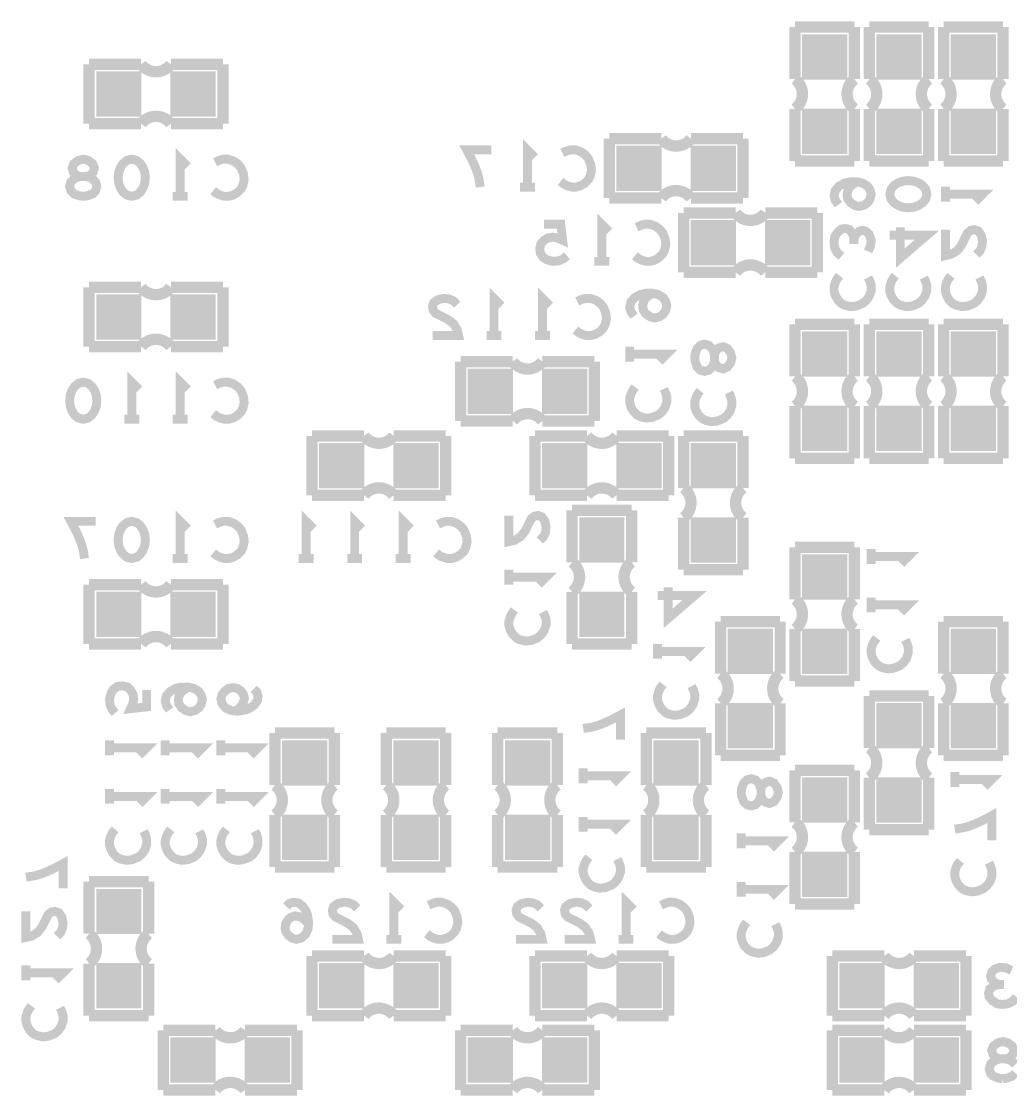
# Model space of a CAD drawing. Extents: x 0 to 200, y -10 to 130.
# Drawn here: x 89.19 to 102.5, y 17.52 to 31.98 of the extents above; entities that cross this region are included whole.
import ezdxf

# ---------------------------------------------------------------- set-up
doc = ezdxf.new("R2010")
doc.units = 0
doc.layers.get('0').update_dxf_attribs({"linetype": 'CONTINUOUS'})
doc.layers.add('MASK_BOTTOM_ART', color=6, linetype='CONTINUOUS')
doc.layers.add('SILK_BOTTOM_ART', color=5, linetype='CONTINUOUS')

# ---------------------------------------------------------------- blocks, each defined once
blk = doc.blocks.new('SQUARE_586')
blk.add_solid([(0.3048, 0.3048), (0.3048, -0.3048), (-0.3048, 0.3048), (-0.3048, -0.3048)])

msp = doc.modelspace()

# ---------------------------------------------------------------- linework, layer by layer
at = {"layer": 'SILK_BOTTOM_ART'}
for points, const_width in [([(100.4, 31.9), (99.6, 31.9)], 0.1524), ([(99.6, 31.9), (99.6, 31.2)], 0.1524), ([(100.4, 31.2), (100.4, 31.9)], 0.1524), ([(100.6, 31.9), (100.6, 31.2)], 0.1524), ([(101.4, 31.9), (100.6, 31.9)], 0.1524), ([(101.4, 31.2), (101.4, 31.9)], 0.1524), ([(102.4, 31.9), (101.6, 31.9)], 0.1524), ([(101.6, 31.9), (101.6, 31.2)], 0.1524), ([(102.4, 31.2), (102.4, 31.9)], 0.1524), ([(90.1, 31.4), (90.1, 30.6)], 0.1524), ([(90.8, 31.4), (90.1, 31.4)], 0.1524), ([(91.9, 31.4), (91.2, 31.4)], 0.1524), ([(91.9, 30.6), (91.9, 31.4)], 0.1524), ([(99.6, 30.8), (99.6, 30.1)], 0.1524), ([(100.4, 30.1), (100.4, 30.8)], 0.1524), ([(100.6, 30.8), (100.6, 30.1)], 0.1524), ([(101.4, 30.1), (101.4, 30.8)], 0.1524), ([(101.6, 30.8), (101.6, 30.1)], 0.1524), ([(102.4, 30.1), (102.4, 30.8)], 0.1524), ([(90.1, 30.6), (90.8, 30.6)], 0.1524), ([(91.2, 30.6), (91.9, 30.6)], 0.1524), ([(96, 29.7483), (96, 30.2483), (96.1, 30.1483)], 0.12), ([(97.1, 30.4), (97.1, 29.6)], 0.1524), ([(97.8, 30.4), (97.1, 30.4)], 0.1524), ([(98.9, 30.4), (98.2, 30.4)], 0.1524), ([(98.9, 29.6), (98.9, 30.4)], 0.1524), ([(91.3262, 29.6233), (91.3262, 30.1233), (91.4262, 30.0233)], 0.12), ([(95.3643, 29.7483), (95.3476, 29.8566), (95.3226, 29.9483), (95.2893, 30.0316), (95.2476, 30.1233), (95.1809, 30.2483), (95.5143, 30.2483)], 0.12), ([(96.4691, 30.2066), (96.5191, 30.2316), (96.5774, 30.2483), (96.6441, 30.2483), (96.7191, 30.2233), (96.7774, 30.1816), (96.8191, 30.1316), (96.8524, 30.0483), (96.8607, 29.9733), (96.8441, 29.8983), (96.8191, 29.8483), (96.7691, 29.7983), (96.7107, 29.765), (96.6524, 29.7483), (96.5941, 29.7483), (96.5357, 29.765), (96.4857, 29.79), (96.4441, 29.8233)], 0.12), ([(90.0214, 29.6233), (89.9631, 29.6316), (89.8964, 29.6566), (89.8547, 29.6983), (89.8381, 29.7566), (89.8547, 29.815), (89.9047, 29.865), (89.9797, 29.89), (90.0631, 29.89), (90.1131, 29.9066), (90.1547, 29.9483), (90.1714, 30.0066), (90.1464, 30.065), (90.0881, 30.1066), (90.0214, 30.1233), (89.9547, 30.1066), (89.8964, 30.065), (89.8714, 30.0066), (89.8881, 29.9483), (89.9297, 29.9066), (89.9797, 29.89), (90.0631, 29.89), (90.1381, 29.865), (90.1881, 29.815), (90.2047, 29.7566), (90.1881, 29.6983), (90.1464, 29.6566), (90.0797, 29.6316), (90.0214, 29.6233)], 0.12), ([(90.6738, 30.1233), (90.7405, 30.1066), (90.7905, 30.065), (90.8238, 30.015), (90.8488, 29.9483), (90.8571, 29.8733), (90.8488, 29.7983), (90.8238, 29.7316), (90.7905, 29.6816), (90.7405, 29.64), (90.6738, 29.6233), (90.6071, 29.64), (90.5571, 29.6816), (90.5238, 29.7316), (90.4988, 29.7983), (90.4905, 29.8733), (90.4988, 29.9483), (90.5238, 30.015), (90.5571, 30.065), (90.6071, 30.1066), (90.6738, 30.1233)], 0.12), ([(91.7953, 30.0816), (91.8453, 30.1066), (91.9036, 30.1233), (91.9703, 30.1233), (92.0453, 30.0983), (92.1036, 30.0566), (92.1453, 30.0066), (92.1786, 29.9233), (92.1869, 29.8483), (92.1703, 29.7733), (92.1453, 29.7233), (92.0953, 29.6733), (92.0369, 29.64), (91.9786, 29.6233), (91.9203, 29.6233), (91.8619, 29.64), (91.8119, 29.665), (91.7703, 29.6983)], 0.12), ([(99.6, 30.1), (100.4, 30.1)], 0.1524), ([(100.6, 30.1), (101.4, 30.1)], 0.1524), ([(101.6, 30.1), (102.4, 30.1)], 0.1524), ([(96.1, 29.7483), (95.9, 29.7483)], 0.12), ([(100.1833, 29.5107), (100.1417, 29.5691), (100.125, 29.6357), (100.1417, 29.7024), (100.1917, 29.7607), (100.2667, 29.8024), (100.3417, 29.8191), (100.4333, 29.8191), (100.5083, 29.8024), (100.575, 29.7607), (100.6083, 29.7107), (100.625, 29.6524), (100.6083, 29.5857), (100.575, 29.5357), (100.525, 29.5024), (100.4583, 29.4857), (100.4, 29.5024), (100.3417, 29.5441), (100.3083, 29.5941), (100.3, 29.6524), (100.3167, 29.7191), (100.3583, 29.7691), (100.4333, 29.8191)], 0.12), ([(101.375, 29.6524), (101.3583, 29.5857), (101.3167, 29.5357), (101.2667, 29.5024), (101.2, 29.4774), (101.125, 29.4691), (101.05, 29.4774), (100.9833, 29.5024), (100.9333, 29.5357), (100.8917, 29.5857), (100.875, 29.6524), (100.8917, 29.7191), (100.9333, 29.7691), (100.9833, 29.8024), (101.05, 29.8274), (101.125, 29.8357), (101.2, 29.8274), (101.2667, 29.8024), (101.3167, 29.7691), (101.3583, 29.7191), (101.375, 29.6524)], 0.12), ([(101.6233, 29.5524), (101.6233, 29.7524)], 0.12), ([(91.4262, 29.6233), (91.2262, 29.6233)], 0.12), ([(97.1, 29.6), (97.8, 29.6)], 0.1524), ([(98.2, 29.6), (98.9, 29.6)], 0.1524), ([(101.6233, 29.6524), (102.1233, 29.6524), (102.0233, 29.5524)], 0.12), ([(97, 28.7483), (97, 29.2483), (97.1, 29.1483)], 0.12), ([(98.1, 29.4), (98.1, 28.6)], 0.1524), ([(98.8, 29.4), (98.1, 29.4)], 0.1524), ([(99.9, 29.4), (99.2, 29.4)], 0.1524), ([(99.9, 28.6), (99.9, 29.4)], 0.1524), ([(96.5309, 28.8233), (96.4809, 28.7816), (96.4226, 28.7566), (96.3476, 28.7483), (96.2726, 28.765), (96.2143, 28.7983), (96.1726, 28.8566), (96.1643, 28.9233), (96.1809, 28.99), (96.2226, 29.0316), (96.2809, 29.065), (96.3393, 29.0733), (96.3976, 29.065), (96.4726, 29.0316), (96.4476, 29.2483), (96.2226, 29.2483)], 0.12), ([(97.4691, 29.2066), (97.5191, 29.2316), (97.5774, 29.2483), (97.6441, 29.2483), (97.7191, 29.2233), (97.7774, 29.1816), (97.8191, 29.1316), (97.8524, 29.0483), (97.8607, 28.9733), (97.8441, 28.8983), (97.8191, 28.8483), (97.7691, 28.7983), (97.7107, 28.765), (97.6524, 28.7483), (97.5941, 28.7483), (97.5357, 28.765), (97.4857, 28.79), (97.4441, 28.8233)], 0.12), ([(100.225, 28.8167), (100.1667, 28.8667), (100.1333, 28.9333), (100.125, 29.0083), (100.1333, 29.075), (100.175, 29.1417), (100.225, 29.1833), (100.275, 29.1917), (100.3333, 29.175), (100.375, 29.1167), (100.3917, 29.0583), (100.3917, 28.9833)], 0.12), ([(100.3917, 29.0583), (100.4167, 29.1083), (100.4583, 29.15), (100.5083, 29.1667), (100.5583, 29.15), (100.6, 29.1083), (100.625, 29.0333), (100.6167, 28.9583), (100.5833, 28.8833)], 0.12), ([(100.875, 29.1), (101.375, 29.1), (101.0167, 28.7917), (101.0167, 29.2083)], 0.12), ([(102.04, 28.8417), (102.09, 28.8917), (102.115, 28.95), (102.1233, 29.0167), (102.1066, 29.1), (102.065, 29.1583), (102.015, 29.175), (101.965, 29.1667), (101.9233, 29.1333), (101.84, 28.9667), (101.7816, 28.8917), (101.6983, 28.8417), (101.6233, 28.825), (101.6233, 29.175)], 0.12), ([(97.1, 28.7483), (96.9, 28.7483)], 0.12), ([(98.1, 28.6), (98.8, 28.6)], 0.1524), ([(99.2, 28.6), (99.9, 28.6)], 0.1524), ([(100.5833, 28.5309), (100.6083, 28.4809), (100.625, 28.4226), (100.625, 28.3559), (100.6, 28.2809), (100.5583, 28.2226), (100.5083, 28.1809), (100.425, 28.1476), (100.35, 28.1393), (100.275, 28.1559), (100.225, 28.1809), (100.175, 28.2309), (100.1417, 28.2893), (100.125, 28.3476), (100.125, 28.4059), (100.1417, 28.4643), (100.1667, 28.5143), (100.2, 28.5559)], 0.12), ([(101.3333, 28.5309), (101.3583, 28.4809), (101.375, 28.4226), (101.375, 28.3559), (101.35, 28.2809), (101.3083, 28.2226), (101.2583, 28.1809), (101.175, 28.1476), (101.1, 28.1393), (101.025, 28.1559), (100.975, 28.1809), (100.925, 28.2309), (100.8917, 28.2893), (100.875, 28.3476), (100.875, 28.4059), (100.8917, 28.4643), (100.9167, 28.5143), (100.95, 28.5559)], 0.12), ([(102.0816, 28.5309), (102.1066, 28.4809), (102.1233, 28.4226), (102.1233, 28.3559), (102.0983, 28.2809), (102.0566, 28.2226), (102.0066, 28.1809), (101.9233, 28.1476), (101.8483, 28.1393), (101.7733, 28.1559), (101.7233, 28.1809), (101.6733, 28.2309), (101.64, 28.2893), (101.6233, 28.3476), (101.6233, 28.4059), (101.64, 28.4643), (101.665, 28.5143), (101.6983, 28.5559)], 0.12), ([(90.1, 28.4), (90.1, 27.6)], 0.1524), ([(90.8, 28.4), (90.1, 28.4)], 0.1524), ([(91.9, 28.4), (91.2, 28.4)], 0.1524), ([(91.9, 27.6), (91.9, 28.4)], 0.1524), ([(95.5488, 27.75), (95.5488, 28.25), (95.6488, 28.15)], 0.12), ([(96.2012, 27.75), (96.2012, 28.25), (96.3012, 28.15)], 0.12), ([(97.4333, 28.0107), (97.3917, 28.0691), (97.375, 28.1357), (97.3917, 28.2024), (97.4417, 28.2607), (97.5167, 28.3024), (97.5917, 28.3191), (97.6833, 28.3191), (97.7583, 28.3024), (97.825, 28.2607), (97.8583, 28.2107), (97.875, 28.1524), (97.8583, 28.0857), (97.825, 28.0357), (97.775, 28.0024), (97.7083, 27.9857), (97.65, 28.0024), (97.5917, 28.0441), (97.5583, 28.0941), (97.55, 28.1524), (97.5667, 28.2191), (97.6083, 28.2691), (97.6833, 28.3191)], 0.12), ([(95.0547, 28.1667), (95.0047, 28.2167), (94.9464, 28.2417), (94.8797, 28.25), (94.7964, 28.2333), (94.7381, 28.1917), (94.7214, 28.1417), (94.7297, 28.0917), (94.7631, 28.05), (94.9297, 27.9667), (95.0047, 27.9083), (95.0547, 27.825), (95.0714, 27.75), (94.7214, 27.75)], 0.12), ([(96.6703, 28.2083), (96.7203, 28.2333), (96.7786, 28.25), (96.8453, 28.25), (96.9203, 28.225), (96.9786, 28.1833), (97.0203, 28.1333), (97.0536, 28.05), (97.0619, 27.975), (97.0453, 27.9), (97.0203, 27.85), (96.9703, 27.8), (96.9119, 27.7667), (96.8536, 27.75), (96.7953, 27.75), (96.7369, 27.7667), (96.6869, 27.7917), (96.6453, 27.825)], 0.12), ([(100.4, 27.9), (99.6, 27.9)], 0.1524), ([(99.6, 27.9), (99.6, 27.2)], 0.1524), ([(100.4, 27.2), (100.4, 27.9)], 0.1524), ([(100.6, 27.9), (100.6, 27.2)], 0.1524), ([(101.4, 27.9), (100.6, 27.9)], 0.1524), ([(101.4, 27.2), (101.4, 27.9)], 0.1524), ([(101.6, 27.9), (101.6, 27.2)], 0.1524), ([(102.4, 27.9), (101.6, 27.9)], 0.1524), ([(102.4, 27.2), (102.4, 27.9)], 0.1524), ([(95.6488, 27.75), (95.4488, 27.75)], 0.12), ([(96.3012, 27.75), (96.1012, 27.75)], 0.12), ([(90.1, 27.6), (90.8, 27.6)], 0.1524), ([(91.2, 27.6), (91.9, 27.6)], 0.1524), ([(97.375, 27.4), (97.375, 27.6)], 0.12), ([(98.25, 27.4512), (98.2583, 27.5095), (98.2833, 27.5762), (98.325, 27.6179), (98.3833, 27.6345), (98.4417, 27.6179), (98.4917, 27.5679), (98.5167, 27.4929), (98.5167, 27.4095), (98.5333, 27.3595), (98.575, 27.3179), (98.6333, 27.3012), (98.6917, 27.3262), (98.7333, 27.3845), (98.75, 27.4512), (98.7333, 27.5179), (98.6917, 27.5762), (98.6333, 27.6012), (98.575, 27.5845), (98.5333, 27.5429), (98.5167, 27.4929), (98.5167, 27.4095), (98.4917, 27.3345), (98.4417, 27.2845), (98.3833, 27.2679), (98.325, 27.2845), (98.2833, 27.3262), (98.2583, 27.3929), (98.25, 27.4512)], 0.12), ([(95.1, 27.4), (95.1, 26.6)], 0.1524), ([(95.8, 27.4), (95.1, 27.4)], 0.1524), ([(96.9, 27.4), (96.2, 27.4)], 0.1524), ([(96.9, 26.6), (96.9, 27.4)], 0.1524), ([(97.375, 27.5), (97.875, 27.5), (97.775, 27.4)], 0.12), ([(90.0214, 27.1233), (90.0881, 27.1066), (90.1381, 27.065), (90.1714, 27.015), (90.1964, 26.9483), (90.2047, 26.8733), (90.1964, 26.7983), (90.1714, 26.7316), (90.1381, 26.6816), (90.0881, 26.64), (90.0214, 26.6233), (89.9547, 26.64), (89.9047, 26.6816), (89.8714, 26.7316), (89.8464, 26.7983), (89.8381, 26.8733), (89.8464, 26.9483), (89.8714, 27.015), (89.9047, 27.065), (89.9547, 27.1066), (90.0214, 27.1233)], 0.12), ([(90.6738, 26.6233), (90.6738, 27.1233), (90.7738, 27.0233)], 0.12), ([(91.3262, 26.6233), (91.3262, 27.1233), (91.4262, 27.0233)], 0.12), ([(91.7953, 27.0816), (91.8453, 27.1066), (91.9036, 27.1233), (91.9703, 27.1233), (92.0453, 27.0983), (92.1036, 27.0566), (92.1453, 27.0066), (92.1786, 26.9233), (92.1869, 26.8483), (92.1703, 26.7733), (92.1453, 26.7233), (92.0953, 26.6733), (92.0369, 26.64), (91.9786, 26.6233), (91.9203, 26.6233), (91.8619, 26.64), (91.8119, 26.665), (91.7703, 26.6983)], 0.12), ([(97.8333, 27.0309), (97.8583, 26.9809), (97.875, 26.9226), (97.875, 26.8559), (97.85, 26.7809), (97.8083, 26.7226), (97.7583, 26.6809), (97.675, 26.6476), (97.6, 26.6393), (97.525, 26.6559), (97.475, 26.6809), (97.425, 26.7309), (97.3917, 26.7893), (97.375, 26.8476), (97.375, 26.9059), (97.3917, 26.9643), (97.4167, 27.0143), (97.45, 27.0559)], 0.12), ([(98.7083, 26.9821), (98.7333, 26.9321), (98.75, 26.8738), (98.75, 26.8071), (98.725, 26.7321), (98.6833, 26.6738), (98.6333, 26.6321), (98.55, 26.5988), (98.475, 26.5905), (98.4, 26.6071), (98.35, 26.6321), (98.3, 26.6821), (98.2667, 26.7405), (98.25, 26.7988), (98.25, 26.8571), (98.2667, 26.9155), (98.2917, 26.9655), (98.325, 27.0071)], 0.12), ([(99.6, 26.8), (99.6, 26.1)], 0.1524), ([(100.4, 26.1), (100.4, 26.8)], 0.1524), ([(100.6, 26.8), (100.6, 26.1)], 0.1524), ([(101.4, 26.1), (101.4, 26.8)], 0.1524), ([(101.6, 26.8), (101.6, 26.1)], 0.1524), ([(102.4, 26.1), (102.4, 26.8)], 0.1524), ([(90.7738, 26.6233), (90.5738, 26.6233)], 0.12), ([(91.4262, 26.6233), (91.2262, 26.6233)], 0.12), ([(95.1, 26.6), (95.8, 26.6)], 0.1524), ([(96.2, 26.6), (96.9, 26.6)], 0.1524), ([(93.1, 26.4), (93.1, 25.6)], 0.1524), ([(93.8, 26.4), (93.1, 26.4)], 0.1524), ([(94.9, 26.4), (94.2, 26.4)], 0.1524), ([(94.9, 25.6), (94.9, 26.4)], 0.1524), ([(96.1, 26.4), (96.1, 25.6)], 0.1524), ([(96.8, 26.4), (96.1, 26.4)], 0.1524), ([(97.9, 26.4), (97.2, 26.4)], 0.1524), ([(97.9, 25.6), (97.9, 26.4)], 0.1524), ([(98.9, 26.4), (98.1, 26.4)], 0.1524), ([(98.1, 26.4), (98.1, 25.7)], 0.1524), ([(98.9, 25.7), (98.9, 26.4)], 0.1524), ([(99.6, 26.1), (100.4, 26.1)], 0.1524), ([(100.6, 26.1), (101.4, 26.1)], 0.1524), ([(101.6, 26.1), (102.4, 26.1)], 0.1524), ([(93.1, 25.6), (93.8, 25.6)], 0.1524), ([(94.2, 25.6), (94.9, 25.6)], 0.1524), ([(96.1, 25.6), (96.8, 25.6)], 0.1524), ([(97.2, 25.6), (97.9, 25.6)], 0.1524), ([(97.4, 25.4), (96.6, 25.4)], 0.1524), ([(96.6, 25.4), (96.6, 24.7)], 0.1524), ([(97.4, 24.7), (97.4, 25.4)], 0.1524), ([(90.0381, 24.75), (90.0214, 24.8583), (89.9964, 24.95), (89.9631, 25.0333), (89.9214, 25.125), (89.8547, 25.25), (90.1881, 25.25)], 0.12), ([(90.6738, 25.25), (90.7405, 25.2333), (90.7905, 25.1917), (90.8238, 25.1417), (90.8488, 25.075), (90.8571, 25), (90.8488, 24.925), (90.8238, 24.8583), (90.7905, 24.8083), (90.7405, 24.7667), (90.6738, 24.75), (90.6071, 24.7667), (90.5571, 24.8083), (90.5238, 24.8583), (90.4988, 24.925), (90.4905, 25), (90.4988, 25.075), (90.5238, 25.1417), (90.5571, 25.1917), (90.6071, 25.2333), (90.6738, 25.25)], 0.12), ([(91.3262, 24.75), (91.3262, 25.25), (91.4262, 25.15)], 0.12), ([(91.7953, 25.2083), (91.8453, 25.2333), (91.9036, 25.25), (91.9703, 25.25), (92.0453, 25.225), (92.1036, 25.1833), (92.1453, 25.1333), (92.1786, 25.05), (92.1869, 24.975), (92.1703, 24.9), (92.1453, 24.85), (92.0953, 24.8), (92.0369, 24.7667), (91.9786, 24.75), (91.9203, 24.75), (91.8619, 24.7667), (91.8119, 24.7917), (91.7703, 24.825)], 0.12), ([(93.0214, 24.75), (93.0214, 25.25), (93.1214, 25.15)], 0.12), ([(93.6738, 24.75), (93.6738, 25.25), (93.7738, 25.15)], 0.12), ([(94.3262, 24.75), (94.3262, 25.25), (94.4262, 25.15)], 0.12), ([(94.7953, 25.2083), (94.8453, 25.2333), (94.9036, 25.25), (94.9703, 25.25), (95.0453, 25.225), (95.1036, 25.1833), (95.1453, 25.1333), (95.1786, 25.05), (95.1869, 24.975), (95.1703, 24.9), (95.1453, 24.85), (95.0953, 24.8), (95.0369, 24.7667), (94.9786, 24.75), (94.9203, 24.75), (94.8619, 24.7667), (94.8119, 24.7917), (94.7703, 24.825)], 0.12), ([(96.1667, 24.9941), (96.2167, 25.0441), (96.2417, 25.1024), (96.25, 25.1691), (96.2333, 25.2524), (96.1917, 25.3107), (96.1417, 25.3274), (96.0917, 25.3191), (96.05, 25.2857), (95.9667, 25.1191), (95.9083, 25.0441), (95.825, 24.9941), (95.75, 24.9774), (95.75, 25.3274)], 0.12), ([(98.1, 25.3), (98.1, 24.6)], 0.1524), ([(98.9, 24.6), (98.9, 25.3)], 0.1524), ([(99.6, 24.9), (99.6, 24.2)], 0.1524), ([(100.4, 24.9), (99.6, 24.9)], 0.1524), ([(100.4, 24.2), (100.4, 24.9)], 0.1524), ([(100.625, 24.6774), (100.625, 24.8774)], 0.12), ([(91.4262, 24.75), (91.2262, 24.75)], 0.12), ([(93.1214, 24.75), (92.9214, 24.75)], 0.12), ([(93.7738, 24.75), (93.5738, 24.75)], 0.12), ([(94.4262, 24.75), (94.2262, 24.75)], 0.12), ([(100.625, 24.7774), (101.125, 24.7774), (101.025, 24.6774)], 0.12), ([(95.75, 24.4), (95.75, 24.6)], 0.12), ([(98.1, 24.6), (98.9, 24.6)], 0.1524), ([(90.1, 24.4), (90.1, 23.6)], 0.1524), ([(90.8, 24.4), (90.1, 24.4)], 0.1524), ([(91.9, 24.4), (91.2, 24.4)], 0.1524), ([(91.9, 23.6), (91.9, 24.4)], 0.1524), ([(95.75, 24.5), (96.25, 24.5), (96.15, 24.4)], 0.12), ([(96.6, 24.3), (96.6, 23.6)], 0.1524), ([(97.4, 23.6), (97.4, 24.3)], 0.1524), ([(97.75, 24.2524), (98.25, 24.2524), (97.8917, 23.9441), (97.8917, 24.3607)], 0.12), ([(100.625, 24.025), (100.625, 24.225)], 0.12), ([(100.625, 24.125), (101.125, 24.125), (101.025, 24.025)], 0.12), ([(96.2083, 24.0309), (96.2333, 23.9809), (96.25, 23.9226), (96.25, 23.8559), (96.225, 23.7809), (96.1833, 23.7226), (96.1333, 23.6809), (96.05, 23.6476), (95.975, 23.6393), (95.9, 23.6559), (95.85, 23.6809), (95.8, 23.7309), (95.7667, 23.7893), (95.75, 23.8476), (95.75, 23.9059), (95.7667, 23.9643), (95.7917, 24.0143), (95.825, 24.0559)], 0.12), ([(99.4, 23.9), (98.6, 23.9)], 0.1524), ([(98.6, 23.9), (98.6, 23.2)], 0.1524), ([(99.4, 23.2), (99.4, 23.9)], 0.1524), ([(99.6, 23.8), (99.6, 23.1)], 0.1524), ([(100.4, 23.1), (100.4, 23.8)], 0.1524), ([(102.4, 23.9), (101.6, 23.9)], 0.1524), ([(101.6, 23.9), (101.6, 23.2)], 0.1524), ([(102.4, 23.2), (102.4, 23.9)], 0.1524), ([(101.0833, 23.6559), (101.1083, 23.6059), (101.125, 23.5476), (101.125, 23.4809), (101.1, 23.4059), (101.0583, 23.3476), (101.0083, 23.3059), (100.925, 23.2726), (100.85, 23.2643), (100.775, 23.2809), (100.725, 23.3059), (100.675, 23.3559), (100.6417, 23.4143), (100.625, 23.4726), (100.625, 23.5309), (100.6417, 23.5893), (100.6667, 23.6393), (100.7, 23.6809)], 0.12), ([(90.1, 23.6), (90.8, 23.6)], 0.1524), ([(91.2, 23.6), (91.9, 23.6)], 0.1524), ([(96.6, 23.6), (97.4, 23.6)], 0.1524), ([(97.75, 23.4), (97.75, 23.6)], 0.12), ([(97.75, 23.5), (98.25, 23.5), (98.15, 23.4)], 0.12), ([(99.6, 23.1), (100.4, 23.1)], 0.1524), ([(90.45, 22.6703), (90.4083, 22.7203), (90.3833, 22.7786), (90.375, 22.8536), (90.3917, 22.9286), (90.425, 22.9869), (90.4833, 23.0286), (90.55, 23.0369), (90.6167, 23.0203), (90.6583, 22.9786), (90.6917, 22.9203), (90.7, 22.8619), (90.6917, 22.8036), (90.6583, 22.7286), (90.875, 22.7536), (90.875, 22.9786)], 0.12), ([(91.1833, 22.7119), (91.1417, 22.7703), (91.125, 22.8369), (91.1417, 22.9036), (91.1917, 22.9619), (91.2667, 23.0036), (91.3417, 23.0203), (91.4333, 23.0203), (91.5083, 23.0036), (91.575, 22.9619), (91.6083, 22.9119), (91.625, 22.8536), (91.6083, 22.7869), (91.575, 22.7369), (91.525, 22.7036), (91.4583, 22.6869), (91.4, 22.7036), (91.3417, 22.7453), (91.3083, 22.7953), (91.3, 22.8536), (91.3167, 22.9203), (91.3583, 22.9703), (91.4333, 23.0203)], 0.12), ([(92.0816, 22.6953), (92.14, 22.7536), (92.1733, 22.8036), (92.19, 22.8703), (92.1733, 22.9286), (92.14, 22.9703), (92.09, 23.0036), (92.0316, 23.0119), (91.9816, 23.0036), (91.9316, 22.9703), (91.89, 22.9203), (91.8733, 22.8619), (91.89, 22.7953), (91.94, 22.7369), (92.015, 22.7036), (92.0983, 22.6953), (92.2066, 22.7119), (92.265, 22.7369), (92.3233, 22.7786), (92.365, 22.8369), (92.3733, 22.8953), (92.3566, 22.9536), (92.315, 22.9953)], 0.12), ([(98.2083, 23.0309), (98.2333, 22.9809), (98.25, 22.9226), (98.25, 22.8559), (98.225, 22.7809), (98.1833, 22.7226), (98.1333, 22.6809), (98.05, 22.6476), (97.975, 22.6393), (97.9, 22.6559), (97.85, 22.6809), (97.8, 22.7309), (97.7667, 22.7893), (97.75, 22.8476), (97.75, 22.9059), (97.7667, 22.9643), (97.7917, 23.0143), (97.825, 23.0559)], 0.12), ([(98.6, 22.8), (98.6, 22.1)], 0.1524), ([(99.4, 22.1), (99.4, 22.8)], 0.1524), ([(101.4, 22.9), (100.6, 22.9)], 0.1524), ([(100.6, 22.9), (100.6, 22.2)], 0.1524), ([(101.4, 22.2), (101.4, 22.9)], 0.1524), ([(101.6, 22.8), (101.6, 22.1)], 0.1524), ([(102.4, 22.1), (102.4, 22.8)], 0.1524), ([(96.75, 22.4619), (96.8583, 22.4786), (96.95, 22.5036), (97.0333, 22.5369), (97.125, 22.5786), (97.25, 22.6453), (97.25, 22.3119)], 0.12), ([(93.4, 22.4), (92.6, 22.4)], 0.1524), ([(92.6, 22.4), (92.6, 21.7)], 0.1524), ([(93.4, 21.7), (93.4, 22.4)], 0.1524), ([(94.9, 22.4), (94.1, 22.4)], 0.1524), ([(94.1, 22.4), (94.1, 21.7)], 0.1524), ([(94.9, 21.7), (94.9, 22.4)], 0.1524), ([(96.4, 22.4), (95.6, 22.4)], 0.1524), ([(95.6, 22.4), (95.6, 21.7)], 0.1524), ([(96.4, 21.7), (96.4, 22.4)], 0.1524), ([(98.4, 22.4), (97.6, 22.4)], 0.1524), ([(97.6, 22.4), (97.6, 21.7)], 0.1524), ([(98.4, 21.7), (98.4, 22.4)], 0.1524), ([(90.375, 22.1012), (90.375, 22.3012)], 0.12), ([(90.375, 22.2012), (90.875, 22.2012), (90.775, 22.1012)], 0.12), ([(91.125, 22.1012), (91.125, 22.3012)], 0.12), ([(91.125, 22.2012), (91.625, 22.2012), (91.525, 22.1012)], 0.12), ([(91.8733, 22.1012), (91.8733, 22.3012)], 0.12), ([(91.8733, 22.2012), (92.3733, 22.2012), (92.2733, 22.1012)], 0.12), ([(98.6, 22.1), (99.4, 22.1)], 0.1524), ([(101.6, 22.1), (102.4, 22.1)], 0.1524), ([(96.75, 21.7262), (96.75, 21.9262)], 0.12), ([(100.4, 21.9), (99.6, 21.9)], 0.1524), ([(99.6, 21.9), (99.6, 21.2)], 0.1524), ([(100.4, 21.2), (100.4, 21.9)], 0.1524), ([(96.75, 21.8262), (97.25, 21.8262), (97.15, 21.7262)], 0.12), ([(98.875, 21.6036), (98.8833, 21.6619), (98.9083, 21.7286), (98.95, 21.7703), (99.0083, 21.7869), (99.0667, 21.7703), (99.1167, 21.7203), (99.1417, 21.6453), (99.1417, 21.5619), (99.1583, 21.5119), (99.2, 21.4703), (99.2583, 21.4536), (99.3167, 21.4786), (99.3583, 21.5369), (99.375, 21.6036), (99.3583, 21.6703), (99.3167, 21.7286), (99.2583, 21.7536), (99.2, 21.7369), (99.1583, 21.6953), (99.1417, 21.6453), (99.1417, 21.5619), (99.1167, 21.4869), (99.0667, 21.4369), (99.0083, 21.4203), (98.95, 21.4369), (98.9083, 21.4786), (98.8833, 21.5453), (98.875, 21.6036)], 0.12), ([(100.6, 21.8), (100.6, 21.1)], 0.1524), ([(101.4, 21.1), (101.4, 21.8)], 0.1524), ([(101.75, 21.6774), (101.75, 21.8774)], 0.12), ([(101.75, 21.7774), (102.25, 21.7774), (102.15, 21.6774)], 0.12), ([(90.375, 21.4488), (90.375, 21.6488)], 0.12), ([(91.125, 21.4488), (91.125, 21.6488)], 0.12), ([(91.8733, 21.4488), (91.8733, 21.6488)], 0.12), ([(90.375, 21.5488), (90.875, 21.5488), (90.775, 21.4488)], 0.12), ([(91.125, 21.5488), (91.625, 21.5488), (91.525, 21.4488)], 0.12), ([(91.8733, 21.5488), (92.3733, 21.5488), (92.2733, 21.4488)], 0.12), ([(101.75, 21.1083), (101.8583, 21.125), (101.95, 21.15), (102.0333, 21.1833), (102.125, 21.225), (102.25, 21.2917), (102.25, 20.9583)], 0.12), ([(92.6, 21.3), (92.6, 20.6)], 0.1524), ([(93.4, 20.6), (93.4, 21.3)], 0.1524), ([(94.1, 21.3), (94.1, 20.6)], 0.1524), ([(94.9, 20.6), (94.9, 21.3)], 0.1524), ([(95.6, 21.3), (95.6, 20.6)], 0.1524), ([(96.4, 20.6), (96.4, 21.3)], 0.1524), ([(96.75, 21.0738), (96.75, 21.2738)], 0.12), ([(97.6, 21.3), (97.6, 20.6)], 0.1524), ([(98.4, 20.6), (98.4, 21.3)], 0.1524), ([(90.8333, 21.0797), (90.8583, 21.0297), (90.875, 20.9714), (90.875, 20.9047), (90.85, 20.8297), (90.8083, 20.7714), (90.7583, 20.7297), (90.675, 20.6964), (90.6, 20.6881), (90.525, 20.7047), (90.475, 20.7297), (90.425, 20.7797), (90.3917, 20.8381), (90.375, 20.8964), (90.375, 20.9547), (90.3917, 21.0131), (90.4167, 21.0631), (90.45, 21.1047)], 0.12), ([(91.5833, 21.0797), (91.6083, 21.0297), (91.625, 20.9714), (91.625, 20.9047), (91.6, 20.8297), (91.5583, 20.7714), (91.5083, 20.7297), (91.425, 20.6964), (91.35, 20.6881), (91.275, 20.7047), (91.225, 20.7297), (91.175, 20.7797), (91.1417, 20.8381), (91.125, 20.8964), (91.125, 20.9547), (91.1417, 21.0131), (91.1667, 21.0631), (91.2, 21.1047)], 0.12), ([(92.3316, 21.0797), (92.3566, 21.0297), (92.3733, 20.9714), (92.3733, 20.9047), (92.3483, 20.8297), (92.3066, 20.7714), (92.2566, 20.7297), (92.1733, 20.6964), (92.0983, 20.6881), (92.0233, 20.7047), (91.9733, 20.7297), (91.9233, 20.7797), (91.89, 20.8381), (91.8733, 20.8964), (91.8733, 20.9547), (91.89, 21.0131), (91.915, 21.0631), (91.9483, 21.1047)], 0.12), ([(96.75, 21.1738), (97.25, 21.1738), (97.15, 21.0738)], 0.12), ([(98.875, 20.8512), (98.875, 21.0512)], 0.12), ([(100.6, 21.1), (101.4, 21.1)], 0.1524), ([(98.875, 20.9512), (99.375, 20.9512), (99.275, 20.8512)], 0.12), ([(99.6, 20.8), (99.6, 20.1)], 0.1524), ([(100.4, 20.1), (100.4, 20.8)], 0.1524), ([(89.25, 20.4619), (89.3583, 20.4786), (89.45, 20.5036), (89.5333, 20.5369), (89.625, 20.5786), (89.75, 20.6453), (89.75, 20.3119)], 0.12), ([(92.6, 20.6), (93.4, 20.6)], 0.1524), ([(94.1, 20.6), (94.9, 20.6)], 0.1524), ([(95.6, 20.6), (96.4, 20.6)], 0.1524), ([(97.2083, 20.7047), (97.2333, 20.6547), (97.25, 20.5964), (97.25, 20.5297), (97.225, 20.4547), (97.1833, 20.3964), (97.1333, 20.3547), (97.05, 20.3214), (96.975, 20.3131), (96.9, 20.3297), (96.85, 20.3547), (96.8, 20.4047), (96.7667, 20.4631), (96.75, 20.5214), (96.75, 20.5797), (96.7667, 20.6381), (96.7917, 20.6881), (96.825, 20.7297)], 0.12), ([(97.6, 20.6), (98.4, 20.6)], 0.1524), ([(102.2083, 20.6559), (102.2333, 20.6059), (102.25, 20.5476), (102.25, 20.4809), (102.225, 20.4059), (102.1833, 20.3476), (102.1333, 20.3059), (102.05, 20.2726), (101.975, 20.2643), (101.9, 20.2809), (101.85, 20.3059), (101.8, 20.3559), (101.7667, 20.4143), (101.75, 20.4726), (101.75, 20.5309), (101.7667, 20.5893), (101.7917, 20.6393), (101.825, 20.6809)], 0.12), ([(90.1, 20.4), (90.1, 19.7)], 0.1524), ([(90.9, 20.4), (90.1, 20.4)], 0.1524), ([(90.9, 19.7), (90.9, 20.4)], 0.1524), ([(98.875, 20.1988), (98.875, 20.3988)], 0.12), ([(94.2012, 19.625), (94.2012, 20.125), (94.3012, 20.025)], 0.12), ([(97.3262, 19.625), (97.3262, 20.125), (97.4262, 20.025)], 0.12), ([(98.875, 20.2988), (99.375, 20.2988), (99.275, 20.1988)], 0.12), ([(93.0547, 19.8333), (92.9964, 19.8917), (92.9464, 19.925), (92.8797, 19.9417), (92.8214, 19.925), (92.7797, 19.8917), (92.7464, 19.8417), (92.7381, 19.7833), (92.7464, 19.7333), (92.7797, 19.6833), (92.8297, 19.6417), (92.8881, 19.625), (92.9547, 19.6417), (93.0131, 19.6917), (93.0464, 19.7667), (93.0547, 19.85), (93.0381, 19.9583), (93.0131, 20.0167), (92.9714, 20.075), (92.9131, 20.1167), (92.8547, 20.125), (92.7964, 20.1083), (92.7547, 20.0667)], 0.12), ([(93.7071, 20.0417), (93.6571, 20.0917), (93.5988, 20.1167), (93.5321, 20.125), (93.4488, 20.1083), (93.3905, 20.0667), (93.3738, 20.0167), (93.3821, 19.9667), (93.4155, 19.925), (93.5821, 19.8417), (93.6571, 19.7833), (93.7071, 19.7), (93.7238, 19.625), (93.3738, 19.625)], 0.12), ([(94.6703, 20.0833), (94.7203, 20.1083), (94.7786, 20.125), (94.8453, 20.125), (94.9203, 20.1), (94.9786, 20.0583), (95.0203, 20.0083), (95.0536, 19.925), (95.0619, 19.85), (95.0453, 19.775), (95.0203, 19.725), (94.9703, 19.675), (94.9119, 19.6417), (94.8536, 19.625), (94.7953, 19.625), (94.7369, 19.6417), (94.6869, 19.6667), (94.6453, 19.7)], 0.12), ([(96.1797, 20.0417), (96.1297, 20.0917), (96.0714, 20.1167), (96.0047, 20.125), (95.9214, 20.1083), (95.8631, 20.0667), (95.8464, 20.0167), (95.8547, 19.9667), (95.8881, 19.925), (96.0547, 19.8417), (96.1297, 19.7833), (96.1797, 19.7), (96.1964, 19.625), (95.8464, 19.625)], 0.12), ([(96.8321, 20.0417), (96.7821, 20.0917), (96.7238, 20.1167), (96.6571, 20.125), (96.5738, 20.1083), (96.5155, 20.0667), (96.4988, 20.0167), (96.5071, 19.9667), (96.5405, 19.925), (96.7071, 19.8417), (96.7821, 19.7833), (96.8321, 19.7), (96.8488, 19.625), (96.4988, 19.625)], 0.12), ([(97.7953, 20.0833), (97.8453, 20.1083), (97.9036, 20.125), (97.9703, 20.125), (98.0453, 20.1), (98.1036, 20.0583), (98.1453, 20.0083), (98.1786, 19.925), (98.1869, 19.85), (98.1703, 19.775), (98.1453, 19.725), (98.0953, 19.675), (98.0369, 19.6417), (97.9786, 19.625), (97.9203, 19.625), (97.8619, 19.6417), (97.8119, 19.6667), (97.7703, 19.7)], 0.12), ([(99.6, 20.1), (100.4, 20.1)], 0.1524), ([(89.6667, 19.6679), (89.7167, 19.7179), (89.7417, 19.7762), (89.75, 19.8429), (89.7333, 19.9262), (89.6917, 19.9845), (89.6417, 20.0012), (89.5917, 19.9929), (89.55, 19.9595), (89.4667, 19.7929), (89.4083, 19.7179), (89.325, 19.6679), (89.25, 19.6512), (89.25, 20.0012)], 0.12), ([(99.3333, 19.8297), (99.3583, 19.7797), (99.375, 19.7214), (99.375, 19.6547), (99.35, 19.5797), (99.3083, 19.5214), (99.2583, 19.4797), (99.175, 19.4464), (99.1, 19.4381), (99.025, 19.4547), (98.975, 19.4797), (98.925, 19.5297), (98.8917, 19.5881), (98.875, 19.6464), (98.875, 19.7047), (98.8917, 19.7631), (98.9167, 19.8131), (98.95, 19.8547)], 0.12), ([(94.3012, 19.625), (94.1012, 19.625)], 0.12), ([(97.4262, 19.625), (97.2262, 19.625)], 0.12), ([(90.1, 19.3), (90.1, 18.6)], 0.1524), ([(90.9, 18.6), (90.9, 19.3)], 0.1524), ([(93.1, 19.4), (93.1, 18.6)], 0.1524), ([(93.8, 19.4), (93.1, 19.4)], 0.1524), ([(94.9, 19.4), (94.2, 19.4)], 0.1524), ([(94.9, 18.6), (94.9, 19.4)], 0.1524), ([(96.1, 19.4), (96.1, 18.6)], 0.1524), ([(96.8, 19.4), (96.1, 19.4)], 0.1524), ([(97.9, 19.4), (97.2, 19.4)], 0.1524), ([(97.9, 18.6), (97.9, 19.4)], 0.1524), ([(100.1, 19.4), (100.1, 18.6)], 0.1524), ([(100.8, 19.4), (100.1, 19.4)], 0.1524), ([(101.9, 19.4), (101.2, 19.4)], 0.1524), ([(101.9, 18.6), (101.9, 19.4)], 0.1524), ([(89.25, 19.0738), (89.25, 19.2738)], 0.12), ([(89.25, 19.1738), (89.75, 19.1738), (89.65, 19.0738)], 0.12), ([(102.3381, 19.0167), (102.2881, 19.0417), (102.2464, 19.0833), (102.2297, 19.1333), (102.2464, 19.1833), (102.2881, 19.225), (102.3631, 19.25), (102.4381, 19.2417), (102.5131, 19.2083)], 0.12), ([(102.5797, 18.85), (102.5297, 18.7917), (102.4631, 18.7583), (102.3881, 18.75), (102.3214, 18.7583), (102.2547, 18.8), (102.2131, 18.85), (102.2047, 18.9), (102.2214, 18.9583), (102.2797, 19), (102.3381, 19.0167), (102.4131, 19.0167)], 0.12), ([(89.7083, 18.7047), (89.7333, 18.6547), (89.75, 18.5964), (89.75, 18.5297), (89.725, 18.4547), (89.6833, 18.3964), (89.6333, 18.3547), (89.55, 18.3214), (89.475, 18.3131), (89.4, 18.3297), (89.35, 18.3547), (89.3, 18.4047), (89.2667, 18.4631), (89.25, 18.5214), (89.25, 18.5797), (89.2667, 18.6381), (89.2917, 18.6881), (89.325, 18.7297)], 0.12), ([(90.1, 18.6), (90.9, 18.6)], 0.1524), ([(93.1, 18.6), (93.8, 18.6)], 0.1524), ([(94.2, 18.6), (94.9, 18.6)], 0.1524), ([(96.1, 18.6), (96.8, 18.6)], 0.1524), ([(97.2, 18.6), (97.9, 18.6)], 0.1524), ([(100.1, 18.6), (100.8, 18.6)], 0.1524), ([(101.2, 18.6), (101.9, 18.6)], 0.1524), ([(91.1, 18.4), (91.1, 17.6)], 0.1524), ([(91.8, 18.4), (91.1, 18.4)], 0.1524), ([(92.9, 18.4), (92.2, 18.4)], 0.1524), ([(92.9, 17.6), (92.9, 18.4)], 0.1524), ([(95.1, 18.4), (95.1, 17.6)], 0.1524), ([(95.8, 18.4), (95.1, 18.4)], 0.1524), ([(96.9, 18.4), (96.2, 18.4)], 0.1524), ([(96.9, 17.6), (96.9, 18.4)], 0.1524), ([(100.1, 18.4), (100.1, 17.6)], 0.1524), ([(100.8, 18.4), (100.1, 18.4)], 0.1524), ([(101.9, 18.4), (101.2, 18.4)], 0.1524), ([(101.9, 17.6), (101.9, 18.4)], 0.1524), ([(102.3964, 17.75), (102.3381, 17.7583), (102.2714, 17.7833), (102.2297, 17.825), (102.2131, 17.8833), (102.2297, 17.9417), (102.2797, 17.9917), (102.3547, 18.0167), (102.4381, 18.0167), (102.4881, 18.0333), (102.5297, 18.075), (102.5464, 18.1333), (102.5214, 18.1917), (102.4631, 18.2333), (102.3964, 18.25), (102.3297, 18.2333), (102.2714, 18.1917), (102.2464, 18.1333), (102.2631, 18.075), (102.3047, 18.0333), (102.3547, 18.0167), (102.4381, 18.0167), (102.5131, 17.9917), (102.5631, 17.9417)], 0.12), ([(102.5631, 17.825), (102.5214, 17.7833), (102.4547, 17.7583), (102.3964, 17.75)], 0.12), ([(91.1, 17.6), (91.8, 17.6)], 0.1524), ([(92.2, 17.6), (92.9, 17.6)], 0.1524), ([(95.1, 17.6), (95.8, 17.6)], 0.1524), ([(96.2, 17.6), (96.9, 17.6)], 0.1524), ([(100.1, 17.6), (100.8, 17.6)], 0.1524), ([(101.2, 17.6), (101.9, 17.6)], 0.1524)]:
    msp.add_lwpolyline(points, dxfattribs=dict(at, const_width=const_width))
at = {"layer": 'SILK_BOTTOM_ART', "const_width": 0.1524}
for points in [[(90.8, 31.4, 0.5), (91.2, 31.4)], [(99.6, 30.8, 0.5), (99.6, 31.2)], [(100.4, 31.2, 0.5), (100.4, 30.8)], [(100.6, 30.8, 0.5), (100.6, 31.2)], [(101.4, 31.2, 0.5), (101.4, 30.8)], [(101.6, 30.8, 0.5), (101.6, 31.2)], [(102.4, 31.2, 0.5), (102.4, 30.8)], [(91.2, 30.6, 0.5), (90.8, 30.6)], [(97.8, 30.4, 0.5), (98.2, 30.4)], [(98.2, 29.6, 0.5), (97.8, 29.6)], [(98.8, 29.4, 0.5), (99.2, 29.4)], [(99.2, 28.6, 0.5), (98.8, 28.6)], [(90.8, 28.4, 0.5), (91.2, 28.4)], [(91.2, 27.6, 0.5), (90.8, 27.6)], [(95.8, 27.4, 0.5), (96.2, 27.4)], [(99.6, 26.8, 0.5), (99.6, 27.2)], [(100.4, 27.2, 0.5), (100.4, 26.8)], [(100.6, 26.8, 0.5), (100.6, 27.2)], [(101.4, 27.2, 0.5), (101.4, 26.8)], [(101.6, 26.8, 0.5), (101.6, 27.2)], [(102.4, 27.2, 0.5), (102.4, 26.8)], [(96.2, 26.6, 0.5), (95.8, 26.6)], [(93.8, 26.4, 0.5), (94.2, 26.4)], [(96.8, 26.4, 0.5), (97.2, 26.4)], [(94.2, 25.6, 0.5), (93.8, 25.6)], [(97.2, 25.6, 0.5), (96.8, 25.6)], [(98.1, 25.3, 0.5), (98.1, 25.7)], [(98.9, 25.7, 0.5), (98.9, 25.3)], [(96.6, 24.3, 0.5), (96.6, 24.7)], [(97.4, 24.7, 0.5), (97.4, 24.3)], [(90.8, 24.4, 0.5), (91.2, 24.4)], [(99.6, 23.8, 0.5), (99.6, 24.2)], [(100.4, 24.2, 0.5), (100.4, 23.8)], [(91.2, 23.6, 0.5), (90.8, 23.6)], [(98.6, 22.8, 0.5), (98.6, 23.2)], [(99.4, 23.2, 0.5), (99.4, 22.8)], [(101.6, 22.8, 0.5), (101.6, 23.2)], [(102.4, 23.2, 0.5), (102.4, 22.8)], [(100.6, 21.8, 0.5), (100.6, 22.2)], [(101.4, 22.2, 0.5), (101.4, 21.8)], [(92.6, 21.3, 0.5), (92.6, 21.7)], [(93.4, 21.7, 0.5), (93.4, 21.3)], [(94.1, 21.3, 0.5), (94.1, 21.7)], [(94.9, 21.7, 0.5), (94.9, 21.3)], [(95.6, 21.3, 0.5), (95.6, 21.7)], [(96.4, 21.7, 0.5), (96.4, 21.3)], [(97.6, 21.3, 0.5), (97.6, 21.7)], [(98.4, 21.7, 0.5), (98.4, 21.3)], [(99.6, 20.8, 0.5), (99.6, 21.2)], [(100.4, 21.2, 0.5), (100.4, 20.8)], [(90.1, 19.3, 0.5), (90.1, 19.7)], [(90.9, 19.7, 0.5), (90.9, 19.3)], [(93.8, 19.4, 0.5), (94.2, 19.4)], [(96.8, 19.4, 0.5), (97.2, 19.4)], [(100.8, 19.4, 0.5), (101.2, 19.4)], [(94.2, 18.6, 0.5), (93.8, 18.6)], [(97.2, 18.6, 0.5), (96.8, 18.6)], [(101.2, 18.6, 0.5), (100.8, 18.6)], [(91.8, 18.4, 0.5), (92.2, 18.4)], [(95.8, 18.4, 0.5), (96.2, 18.4)], [(100.8, 18.4, 0.5), (101.2, 18.4)], [(92.2, 17.6, 0.5), (91.8, 17.6)], [(96.2, 17.6, 0.5), (95.8, 17.6)], [(101.2, 17.6, 0.5), (100.8, 17.6)]]:
    msp.add_lwpolyline(points, format="xyb", dxfattribs=at)

# ---------------------------------------------------------------- block references
at = {"layer": 'MASK_BOTTOM_ART'}
for p in [(100, 31.5), (101, 31.5), (102, 31.5), (90.5, 31), (91.5, 31), (100, 30.5), (101, 30.5), (102, 30.5), (97.5, 30), (98.5, 30), (98.5, 29), (99.5, 29), (90.5, 28), (91.5, 28), (100, 27.5), (101, 27.5), (102, 27.5), (95.5, 27), (96.5, 27), (100, 26.5), (101, 26.5), (102, 26.5), (93.5, 26), (94.5, 26), (96.5, 26), (97.5, 26), (98.5, 26), (97, 25), (98.5, 25), (100, 24.5), (90.5, 24), (91.5, 24), (97, 24), (99, 23.5), (100, 23.5), (102, 23.5), (99, 22.5), (101, 22.5), (102, 22.5), (93, 22), (94.5, 22), (96, 22), (98, 22), (100, 21.5), (101, 21.5), (93, 21), (94.5, 21), (96, 21), (98, 21), (100, 20.5), (90.5, 20), (90.5, 19), (93.5, 19), (94.5, 19), (96.5, 19), (97.5, 19), (100.5, 19), (101.5, 19), (91.5, 18), (92.5, 18), (95.5, 18), (96.5, 18), (100.5, 18), (101.5, 18)]:
    msp.add_blockref('SQUARE_586', p, dxfattribs=at)

doc.saveas('drawing.dxf')
